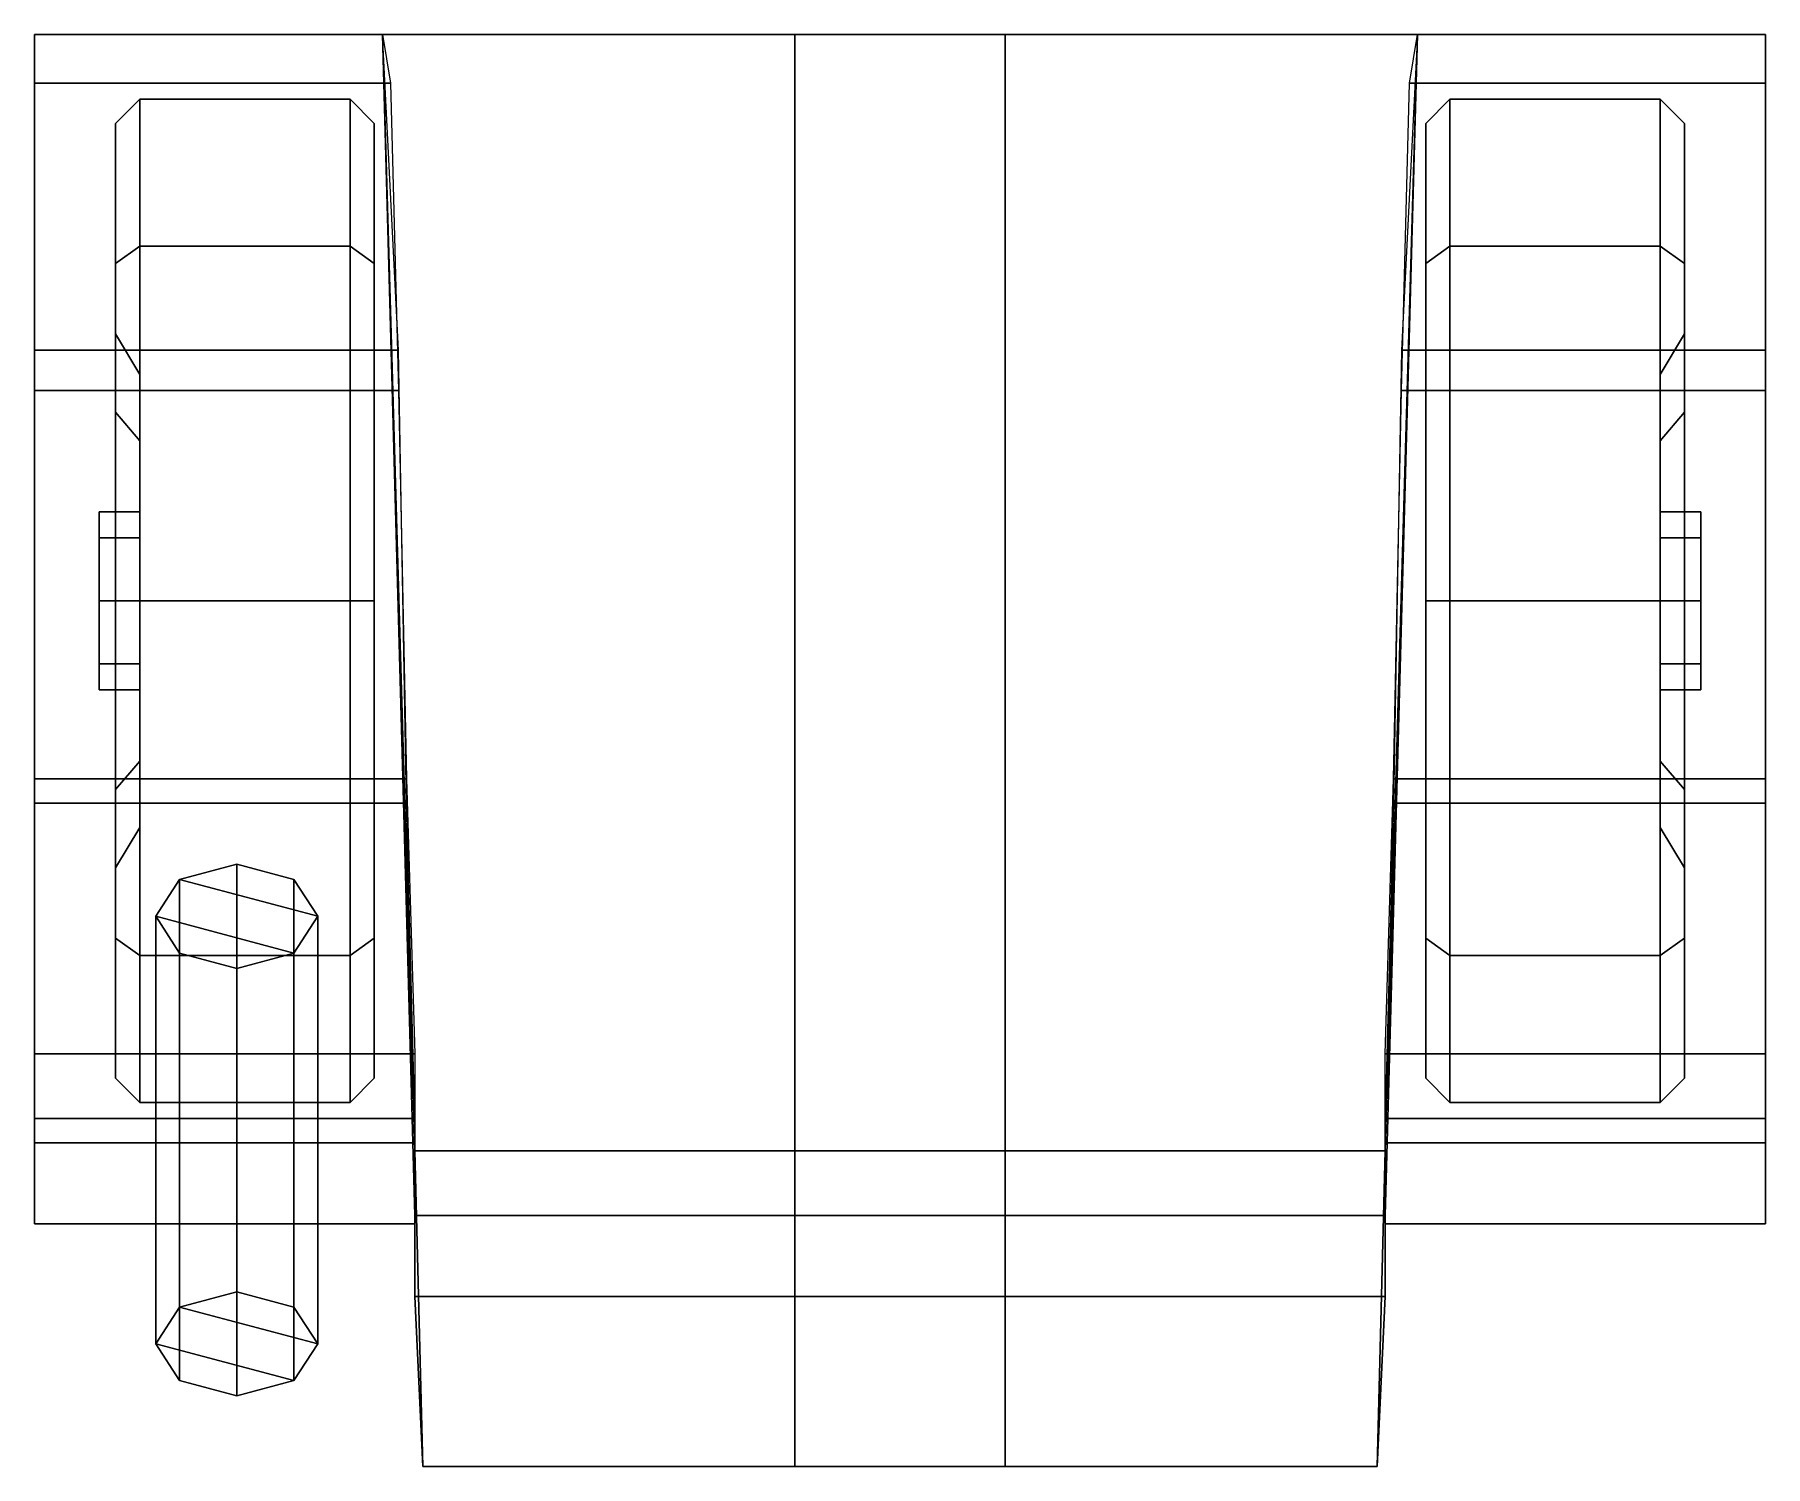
# Model space of a CAD drawing. Header units: millimetres. Extents: x -1.17 to 3, y -2.49 to 7.5.
# Drawn here: x -1.07 to 1.07, y -2.49 to -0.72 of the extents above; entities that cross this region are included whole.
import ezdxf

# ---------------------------------------------------------------- set-up
doc = ezdxf.new("R2010")
doc.units = ezdxf.units.MM
doc.layers.add('mudguards', color=6, linetype='Continuous')
doc.layers.add('wheels', color=2, linetype='Continuous')

msp = doc.modelspace()

# ---------------------------------------------------------------- linework, layer by layer
for points in [[(-0.64, -0.72, 0.57), (-0.6, -2.18, 0.57), (-0.6, -2.1, 1.45), (-0.64, -0.72, 1.65)], [(0.64, -0.72, 0.57), (0.6, -2.18, 0.57), (-0.6, -2.18, 0.57), (-0.64, -0.72, 0.57)], [(-0.64, -0.72, 1.65), (-0.6, -2.1, 1.45), (-0.13, -2.1, 1.51), (-0.13, -0.72, 1.73)], [(0.13, -0.72, 1.73), (0.64, -0.72, 1.65), (-0.64, -0.72, 1.65), (-0.13, -0.72, 1.73)], [(-0.13, -0.72, 1.73), (-0.13, -2.1, 1.51), (0.13, -2.1, 1.51), (0.13, -0.72, 1.73)], [(0.13, -2.1, 1.51), (0.6, -2.1, 1.45), (0.64, -0.72, 1.65), (0.13, -0.72, 1.73)], [(0.6, -2.1, 1.45), (0.6, -2.18, 0.57), (0.64, -0.72, 0.57), (0.64, -0.72, 1.65)], [(-0.8907, -1.7645, 1.3558), (-0.82, -1.7457, 1.3334), (-0.82, -2.2743, 0.8899), (-0.8907, -2.2931, 0.9123)], [(-0.7493, -1.7645, 1.3558), (-0.82, -1.7457, 1.3334), (-0.8907, -1.7645, 1.3558), (-0.72, -1.81, 1.41)], [(-0.82, -1.7457, 1.3334), (-0.7493, -1.7645, 1.3558), (-0.7493, -2.2931, 0.9123), (-0.82, -2.2743, 0.8899)], [(-0.92, -1.81, 1.41), (-0.8907, -1.7645, 1.3558), (-0.8907, -2.2931, 0.9123), (-0.92, -2.3386, 0.9665)], [(-0.72, -1.81, 1.41), (-0.8907, -1.7645, 1.3558), (-0.92, -1.81, 1.41), (-0.7493, -1.8555, 1.4642)], [(-0.7493, -1.7645, 1.3558), (-0.72, -1.81, 1.41), (-0.72, -2.3386, 0.9665), (-0.7493, -2.2931, 0.9123)], [(-0.8907, -1.8555, 1.4642), (-0.92, -1.81, 1.41), (-0.92, -2.3386, 0.9665), (-0.8907, -2.384, 1.0206)], [(-0.7493, -1.8555, 1.4642), (-0.92, -1.81, 1.41), (-0.8907, -1.8555, 1.4642), (-0.82, -1.8743, 1.4866)], [(-0.72, -1.81, 1.41), (-0.7493, -1.8555, 1.4642), (-0.7493, -2.384, 1.0206), (-0.72, -2.3386, 0.9665)], [(-0.82, -1.8743, 1.4866), (-0.8907, -1.8555, 1.4642), (-0.8907, -2.384, 1.0206), (-0.82, -2.4028, 1.0431)], [(-0.7493, -1.8555, 1.4642), (-0.82, -1.8743, 1.4866), (-0.82, -2.4028, 1.0431), (-0.7493, -2.384, 1.0206)], [(-0.6, -2.18, 0.57), (-0.6, -2.28, 0.57), (-0.59, -2.49, 1.25), (-0.6, -2.1, 1.45)], [(-0.6, -2.1, 1.45), (-0.59, -2.49, 1.25), (-0.13, -2.49, 1.27), (-0.13, -2.1, 1.51)], [(-0.13, -2.1, 1.51), (-0.13, -2.49, 1.27), (0.13, -2.49, 1.27), (0.13, -2.1, 1.51)], [(0.13, -2.49, 1.27), (0.59, -2.49, 1.25), (0.6, -2.1, 1.45), (0.13, -2.1, 1.51)], [(0.59, -2.49, 1.25), (0.6, -2.28, 0.57), (0.6, -2.18, 0.57), (0.6, -2.1, 1.45)], [(0.6, -2.18, 0.57), (0.6, -2.28, 0.57), (-0.6, -2.28, 0.57), (-0.6, -2.18, 0.57)], [(-0.72, -2.3386, 0.9665), (-0.8907, -2.2931, 0.9123), (-0.82, -2.2743, 0.8899), (-0.7493, -2.2931, 0.9123)], [(-0.59, -2.49, 1.25), (-0.6, -2.28, 0.57), (0.6, -2.28, 0.57), (0.59, -2.49, 1.25)], [(-0.7493, -2.384, 1.0206), (-0.92, -2.3386, 0.9665), (-0.8907, -2.2931, 0.9123), (-0.72, -2.3386, 0.9665)], [(-0.82, -2.4028, 1.0431), (-0.8907, -2.384, 1.0206), (-0.92, -2.3386, 0.9665), (-0.7493, -2.384, 1.0206)], [(-0.13, -2.49, 1.27), (-0.59, -2.49, 1.25), (0.59, -2.49, 1.25), (0.13, -2.49, 1.27)]]:
    msp.add_3dface(points)
at = {"layer": 'mudguards'}
for points in [[(-1.07, -0.72, 0.43), (-1.07, -0.72, 0.98), (-0.95, -0.72, 0.98), (-0.95, -0.72, 0.43)], [(-0.64, -0.72, 0.43), (-0.63, -0.78, 0.46), (-1.07, -0.78, 0.46), (-1.07, -0.72, 0.43)], [(-1.07, -0.72, 0.98), (-1.07, -1.11, 1.4), (-0.62, -1.11, 1.4), (-0.64, -0.72, 0.98)], [(-1.07, -0.78, 0.46), (-1.07, -0.78, 0.95), (-1.07, -0.72, 0.98), (-1.07, -0.72, 0.43)], [(-1.07, -0.78, 0.95), (-1.07, -1.16, 1.33), (-1.07, -1.11, 1.4), (-1.07, -0.72, 0.98)], [(0.64, -0.72, 0.98), (0.62, -1.11, 1.4), (1.07, -1.11, 1.4), (1.07, -0.72, 0.98)], [(1.07, -0.72, 0.43), (1.07, -0.78, 0.46), (0.63, -0.78, 0.46), (0.64, -0.72, 0.43)], [(0.95, -0.72, 0.43), (0.95, -0.72, 0.98), (1.07, -0.72, 0.98), (1.07, -0.72, 0.43)], [(1.07, -0.72, 0.98), (1.07, -0.78, 0.95), (1.07, -0.78, 0.46), (1.07, -0.72, 0.43)], [(1.07, -1.11, 1.4), (1.07, -1.16, 1.33), (1.07, -0.78, 0.95), (1.07, -0.72, 0.98)], [(-0.63, -0.78, 0.46), (-0.63, -0.78, 0.95), (-1.07, -0.78, 0.95), (-1.07, -0.78, 0.46)], [(-0.63, -0.78, 0.95), (-0.62, -1.16, 1.33), (-1.07, -1.16, 1.33), (-1.07, -0.78, 0.95)], [(1.07, -0.78, 0.95), (1.07, -1.16, 1.33), (0.62, -1.16, 1.33), (0.63, -0.78, 0.95)], [(1.07, -0.78, 0.46), (1.07, -0.78, 0.95), (0.63, -0.78, 0.95), (0.63, -0.78, 0.46)], [(-1.07, -1.11, 1.4), (-1.07, -1.67, 1.4), (-0.61, -1.67, 1.4), (-0.62, -1.11, 1.4)], [(-1.07, -1.16, 1.33), (-1.07, -1.64, 1.33), (-1.07, -1.67, 1.4), (-1.07, -1.11, 1.4)], [(0.62, -1.11, 1.4), (0.61, -1.67, 1.4), (1.07, -1.67, 1.4), (1.07, -1.11, 1.4)], [(1.07, -1.67, 1.4), (1.07, -1.64, 1.33), (1.07, -1.16, 1.33), (1.07, -1.11, 1.4)], [(-0.62, -1.16, 1.33), (-0.61, -1.64, 1.33), (-1.07, -1.64, 1.33), (-1.07, -1.16, 1.33)], [(1.07, -1.16, 1.33), (1.07, -1.64, 1.33), (0.61, -1.64, 1.33), (0.62, -1.16, 1.33)], [(-0.61, -1.64, 1.33), (-0.6, -1.98, 1.05), (-1.07, -1.98, 1.05), (-1.07, -1.64, 1.33)], [(-1.07, -1.64, 1.33), (-1.07, -1.98, 1.05), (-1.07, -2.06, 1.07), (-1.07, -1.67, 1.4)], [(1.07, -1.64, 1.33), (1.07, -1.98, 1.05), (0.6, -1.98, 1.05), (0.61, -1.64, 1.33)], [(1.07, -2.06, 1.07), (1.07, -1.98, 1.05), (1.07, -1.64, 1.33), (1.07, -1.67, 1.4)], [(-1.07, -1.67, 1.4), (-1.07, -2.06, 1.07), (-0.6, -2.06, 1.07), (-0.61, -1.67, 1.4)], [(0.61, -1.67, 1.4), (0.6, -2.06, 1.07), (1.07, -2.06, 1.07), (1.07, -1.67, 1.4)], [(-0.6, -1.98, 1.05), (-0.6, -2.09, 0.67), (-1.07, -2.09, 0.67), (-1.07, -1.98, 1.05)], [(-1.07, -1.98, 1.05), (-1.07, -2.09, 0.67), (-1.07, -2.19, 0.63), (-1.07, -2.06, 1.07)], [(1.07, -1.98, 1.05), (1.07, -2.09, 0.67), (0.6, -2.09, 0.67), (0.6, -1.98, 1.05)], [(1.07, -2.19, 0.63), (1.07, -2.09, 0.67), (1.07, -1.98, 1.05), (1.07, -2.06, 1.07)], [(-1.07, -2.06, 1.07), (-1.07, -2.19, 0.63), (-0.6, -2.19, 0.63), (-0.6, -2.06, 1.07)], [(0.6, -2.06, 1.07), (0.6, -2.19, 0.63), (1.07, -2.19, 0.63), (1.07, -2.06, 1.07)], [(-1.07, -2.19, 0.63), (-1.07, -2.09, 0.67), (-0.6, -2.09, 0.67), (-0.6, -2.19, 0.63)], [(0.6, -2.19, 0.63), (0.6, -2.09, 0.67), (1.07, -2.09, 0.67), (1.07, -2.19, 0.63)]]:
    msp.add_3dface(points, dxfattribs=at)
at = {"layer": 'wheels'}
for points in [[(-0.94, -0.9816, 1.1084), (-0.94, -0.8, 0.67), (-0.97, -0.83, 0.67), (-0.97, -1.0028, 1.0872)], [(-0.94, -0.8, 0.67), (-0.94, -0.9816, 0.2316), (-0.97, -1.0028, 0.2528), (-0.97, -0.83, 0.67)], [(-0.94, -0.8, 0.67), (-0.94, -0.9816, 1.1084), (-0.68, -0.9816, 1.1084), (-0.68, -0.8, 0.67)], [(-0.94, -0.9816, 0.2316), (-0.94, -0.8, 0.67), (-0.68, -0.8, 0.67), (-0.68, -0.9816, 0.2316)], [(-0.68, -0.8, 0.67), (-0.68, -0.9816, 1.1084), (-0.65, -1.0028, 1.0872), (-0.65, -0.83, 0.67)], [(-0.68, -0.9816, 0.2316), (-0.68, -0.8, 0.67), (-0.65, -0.83, 0.67), (-0.65, -1.0028, 0.2528)], [(0.68, -0.9816, 1.1084), (0.68, -0.8, 0.67), (0.65, -0.83, 0.67), (0.65, -1.0028, 1.0872)], [(0.68, -0.8, 0.67), (0.68, -0.9816, 0.2316), (0.65, -1.0028, 0.2528), (0.65, -0.83, 0.67)], [(0.94, -0.9816, 1.1084), (0.94, -0.8, 0.67), (0.68, -0.8, 0.67), (0.68, -0.9816, 1.1084)], [(0.94, -0.8, 0.67), (0.94, -0.9816, 0.2316), (0.68, -0.9816, 0.2316), (0.68, -0.8, 0.67)], [(0.94, -0.8, 0.67), (0.94, -0.9816, 1.1084), (0.97, -1.0028, 1.0872), (0.97, -0.83, 0.67)], [(0.94, -0.9816, 0.2316), (0.94, -0.8, 0.67), (0.97, -0.83, 0.67), (0.97, -1.0028, 0.2528)], [(-0.97, -1.0028, 1.0872), (-0.97, -0.83, 0.67), (-0.97, -1.09, 0.67), (-0.97, -1.1867, 0.9033)], [(-0.97, -0.83, 0.67), (-0.97, -1.0028, 0.2528), (-0.97, -1.1867, 0.4367), (-0.97, -1.09, 0.67)], [(-0.65, -0.83, 0.67), (-0.65, -1.8372, 1.0872), (-0.65, -2.01, 0.67), (-0.65, -1.0028, 0.2528)], [(-0.65, -1.0028, 1.0872), (-0.65, -1.42, 1.26), (-0.65, -1.8372, 1.0872), (-0.65, -0.83, 0.67)], [(0.65, -2.01, 0.67), (0.65, -1.0028, 1.0872), (0.65, -0.83, 0.67), (0.65, -1.8372, 0.2528)], [(0.65, -1.8372, 0.2528), (0.65, -0.83, 0.67), (0.65, -1.0028, 0.2528), (0.65, -1.42, 0.08)], [(0.97, -0.83, 0.67), (0.97, -1.0028, 1.0872), (0.97, -1.1867, 0.9033), (0.97, -1.09, 0.67)], [(0.97, -1.0028, 0.2528), (0.97, -0.83, 0.67), (0.97, -1.09, 0.67), (0.97, -1.1867, 0.4367)], [(-0.94, -0.9816, 0.2316), (-0.94, -1.42, 0.05), (-0.97, -1.42, 0.08), (-0.97, -1.0028, 0.2528)], [(-0.94, -1.42, 1.29), (-0.94, -0.9816, 1.1084), (-0.97, -1.0028, 1.0872), (-0.97, -1.42, 1.26)], [(-0.94, -1.42, 0.05), (-0.94, -0.9816, 0.2316), (-0.68, -0.9816, 0.2316), (-0.68, -1.42, 0.05)], [(-0.94, -0.9816, 1.1084), (-0.94, -1.42, 1.29), (-0.68, -1.42, 1.29), (-0.68, -0.9816, 1.1084)], [(-0.68, -1.42, 0.05), (-0.68, -0.9816, 0.2316), (-0.65, -1.0028, 0.2528), (-0.65, -1.42, 0.08)], [(-0.68, -0.9816, 1.1084), (-0.68, -1.42, 1.29), (-0.65, -1.42, 1.26), (-0.65, -1.0028, 1.0872)], [(0.68, -0.9816, 0.2316), (0.68, -1.42, 0.05), (0.65, -1.42, 0.08), (0.65, -1.0028, 0.2528)], [(0.68, -1.42, 1.29), (0.68, -0.9816, 1.1084), (0.65, -1.0028, 1.0872), (0.65, -1.42, 1.26)], [(0.94, -0.9816, 0.2316), (0.94, -1.42, 0.05), (0.68, -1.42, 0.05), (0.68, -0.9816, 0.2316)], [(0.94, -1.42, 1.29), (0.94, -0.9816, 1.1084), (0.68, -0.9816, 1.1084), (0.68, -1.42, 1.29)], [(0.94, -1.42, 0.05), (0.94, -0.9816, 0.2316), (0.97, -1.0028, 0.2528), (0.97, -1.42, 0.08)], [(0.94, -0.9816, 1.1084), (0.94, -1.42, 1.29), (0.97, -1.42, 1.26), (0.97, -1.0028, 1.0872)], [(-0.97, -1.0028, 0.2528), (-0.97, -1.42, 0.08), (-0.97, -1.42, 0.34), (-0.97, -1.1867, 0.4367)], [(-0.97, -1.42, 1.26), (-0.97, -1.0028, 1.0872), (-0.97, -1.1867, 0.9033), (-0.97, -1.42, 1)], [(-0.65, -1.0028, 0.2528), (-0.65, -2.01, 0.67), (-0.65, -1.8372, 0.2528), (-0.65, -1.42, 0.08)], [(0.65, -1.8372, 1.0872), (0.65, -1.42, 1.26), (0.65, -1.0028, 1.0872), (0.65, -2.01, 0.67)], [(0.97, -1.42, 0.08), (0.97, -1.0028, 0.2528), (0.97, -1.1867, 0.4367), (0.97, -1.42, 0.34)], [(0.97, -1.0028, 1.0872), (0.97, -1.42, 1.26), (0.97, -1.42, 1), (0.97, -1.1867, 0.9033)], [(-0.97, -1.1867, 0.9033), (-0.97, -1.09, 0.67), (-0.94, -1.14, 0.67), (-0.94, -1.222, 0.868)], [(-0.97, -1.09, 0.67), (-0.97, -1.1867, 0.4367), (-0.94, -1.222, 0.472), (-0.94, -1.14, 0.67)], [(0.97, -1.09, 0.67), (0.97, -1.1867, 0.9033), (0.94, -1.222, 0.868), (0.94, -1.14, 0.67)], [(0.97, -1.1867, 0.4367), (0.97, -1.09, 0.67), (0.94, -1.14, 0.67), (0.94, -1.222, 0.472)], [(-0.94, -1.31, 0.67), (-0.94, -1.3422, 0.7478), (-0.94, -1.222, 0.868), (-0.94, -1.14, 0.67)], [(-0.94, -1.3422, 0.5922), (-0.94, -1.31, 0.67), (-0.94, -1.14, 0.67), (-0.94, -1.222, 0.472)], [(0.94, -1.3422, 0.7478), (0.94, -1.31, 0.67), (0.94, -1.14, 0.67), (0.94, -1.222, 0.868)], [(0.94, -1.31, 0.67), (0.94, -1.3422, 0.5922), (0.94, -1.222, 0.472), (0.94, -1.14, 0.67)], [(-0.97, -1.1867, 0.4367), (-0.97, -1.42, 0.34), (-0.94, -1.42, 0.39), (-0.94, -1.222, 0.472)], [(-0.97, -1.42, 1), (-0.97, -1.1867, 0.9033), (-0.94, -1.222, 0.868), (-0.94, -1.42, 0.95)], [(0.97, -1.42, 0.34), (0.97, -1.1867, 0.4367), (0.94, -1.222, 0.472), (0.94, -1.42, 0.39)], [(0.97, -1.1867, 0.9033), (0.97, -1.42, 1), (0.94, -1.42, 0.95), (0.94, -1.222, 0.868)], [(-0.94, -1.42, 0.56), (-0.94, -1.3422, 0.5922), (-0.94, -1.222, 0.472), (-0.94, -1.42, 0.39)], [(-0.94, -1.3422, 0.7478), (-0.94, -1.42, 0.78), (-0.94, -1.42, 0.95), (-0.94, -1.222, 0.868)], [(0.94, -1.3422, 0.5922), (0.94, -1.42, 0.56), (0.94, -1.42, 0.39), (0.94, -1.222, 0.472)], [(0.94, -1.42, 0.78), (0.94, -1.3422, 0.7478), (0.94, -1.222, 0.868), (0.94, -1.42, 0.95)], [(-0.99, -1.31, 0.67), (-0.99, -1.4978, 0.5922), (-0.99, -1.53, 0.67), (-0.99, -1.3422, 0.7478)], [(-0.99, -1.31, 0.67), (-0.99, -1.3422, 0.7478), (-0.94, -1.3422, 0.7478), (-0.94, -1.31, 0.67)], [(-0.99, -1.3422, 0.5922), (-0.99, -1.42, 0.56), (-0.99, -1.4978, 0.5922), (-0.99, -1.31, 0.67)], [(-0.99, -1.3422, 0.5922), (-0.99, -1.31, 0.67), (-0.94, -1.31, 0.67), (-0.94, -1.3422, 0.5922)], [(0.99, -1.3422, 0.7478), (0.99, -1.31, 0.67), (0.94, -1.31, 0.67), (0.94, -1.3422, 0.7478)], [(0.99, -1.31, 0.67), (0.99, -1.3422, 0.5922), (0.94, -1.3422, 0.5922), (0.94, -1.31, 0.67)], [(0.99, -1.4978, 0.7478), (0.99, -1.31, 0.67), (0.99, -1.3422, 0.7478), (0.99, -1.42, 0.78)], [(0.99, -1.53, 0.67), (0.99, -1.3422, 0.5922), (0.99, -1.31, 0.67), (0.99, -1.4978, 0.7478)], [(-0.99, -1.3422, 0.7478), (-0.99, -1.53, 0.67), (-0.99, -1.4978, 0.7478), (-0.99, -1.42, 0.78)], [(-0.99, -1.42, 0.56), (-0.99, -1.3422, 0.5922), (-0.94, -1.3422, 0.5922), (-0.94, -1.42, 0.56)], [(-0.99, -1.3422, 0.7478), (-0.99, -1.42, 0.78), (-0.94, -1.42, 0.78), (-0.94, -1.3422, 0.7478)], [(0.99, -1.3422, 0.5922), (0.99, -1.42, 0.56), (0.94, -1.42, 0.56), (0.94, -1.3422, 0.5922)], [(0.99, -1.42, 0.78), (0.99, -1.3422, 0.7478), (0.94, -1.3422, 0.7478), (0.94, -1.42, 0.78)], [(0.99, -1.4978, 0.5922), (0.99, -1.42, 0.56), (0.99, -1.3422, 0.5922), (0.99, -1.53, 0.67)], [(-0.99, -1.4978, 0.5922), (-0.99, -1.42, 0.56), (-0.94, -1.42, 0.56), (-0.94, -1.4978, 0.5922)], [(-0.99, -1.42, 0.78), (-0.99, -1.4978, 0.7478), (-0.94, -1.4978, 0.7478), (-0.94, -1.42, 0.78)], [(-0.97, -1.42, 0.08), (-0.97, -1.8372, 0.2528), (-0.97, -1.6533, 0.4367), (-0.97, -1.42, 0.34)], [(-0.94, -1.42, 0.05), (-0.94, -1.8584, 0.2316), (-0.97, -1.8372, 0.2528), (-0.97, -1.42, 0.08)], [(-0.97, -1.42, 0.34), (-0.97, -1.6533, 0.4367), (-0.94, -1.618, 0.472), (-0.94, -1.42, 0.39)], [(-0.97, -1.8372, 1.0872), (-0.97, -1.42, 1.26), (-0.97, -1.42, 1), (-0.97, -1.6533, 0.9033)], [(-0.94, -1.8584, 1.1084), (-0.94, -1.42, 1.29), (-0.97, -1.42, 1.26), (-0.97, -1.8372, 1.0872)], [(-0.97, -1.6533, 0.9033), (-0.97, -1.42, 1), (-0.94, -1.42, 0.95), (-0.94, -1.618, 0.868)], [(-0.94, -1.8584, 0.2316), (-0.94, -1.42, 0.05), (-0.68, -1.42, 0.05), (-0.68, -1.8584, 0.2316)], [(-0.94, -1.4978, 0.5922), (-0.94, -1.42, 0.56), (-0.94, -1.42, 0.39), (-0.94, -1.618, 0.472)], [(-0.94, -1.42, 1.29), (-0.94, -1.8584, 1.1084), (-0.68, -1.8584, 1.1084), (-0.68, -1.42, 1.29)], [(-0.94, -1.42, 0.78), (-0.94, -1.4978, 0.7478), (-0.94, -1.618, 0.868), (-0.94, -1.42, 0.95)], [(-0.68, -1.8584, 0.2316), (-0.68, -1.42, 0.05), (-0.65, -1.42, 0.08), (-0.65, -1.8372, 0.2528)], [(-0.68, -1.42, 1.29), (-0.68, -1.8584, 1.1084), (-0.65, -1.8372, 1.0872), (-0.65, -1.42, 1.26)], [(0.68, -1.42, 0.05), (0.68, -1.8584, 0.2316), (0.65, -1.8372, 0.2528), (0.65, -1.42, 0.08)], [(0.68, -1.8584, 1.1084), (0.68, -1.42, 1.29), (0.65, -1.42, 1.26), (0.65, -1.8372, 1.0872)], [(0.94, -1.42, 0.05), (0.94, -1.8584, 0.2316), (0.68, -1.8584, 0.2316), (0.68, -1.42, 0.05)], [(0.94, -1.8584, 1.1084), (0.94, -1.42, 1.29), (0.68, -1.42, 1.29), (0.68, -1.8584, 1.1084)], [(0.94, -1.8584, 0.2316), (0.94, -1.42, 0.05), (0.97, -1.42, 0.08), (0.97, -1.8372, 0.2528)], [(0.94, -1.42, 0.56), (0.94, -1.4978, 0.5922), (0.94, -1.618, 0.472), (0.94, -1.42, 0.39)], [(0.97, -1.6533, 0.4367), (0.97, -1.42, 0.34), (0.94, -1.42, 0.39), (0.94, -1.618, 0.472)], [(0.99, -1.42, 0.56), (0.99, -1.4978, 0.5922), (0.94, -1.4978, 0.5922), (0.94, -1.42, 0.56)], [(0.94, -1.42, 1.29), (0.94, -1.8584, 1.1084), (0.97, -1.8372, 1.0872), (0.97, -1.42, 1.26)], [(0.97, -1.42, 1), (0.97, -1.6533, 0.9033), (0.94, -1.618, 0.868), (0.94, -1.42, 0.95)], [(0.94, -1.4978, 0.7478), (0.94, -1.42, 0.78), (0.94, -1.42, 0.95), (0.94, -1.618, 0.868)], [(0.99, -1.4978, 0.7478), (0.99, -1.42, 0.78), (0.94, -1.42, 0.78), (0.94, -1.4978, 0.7478)], [(0.97, -1.8372, 0.2528), (0.97, -1.42, 0.08), (0.97, -1.42, 0.34), (0.97, -1.6533, 0.4367)], [(0.97, -1.42, 1.26), (0.97, -1.8372, 1.0872), (0.97, -1.6533, 0.9033), (0.97, -1.42, 1)], [(-0.99, -1.4978, 0.7478), (-0.99, -1.53, 0.67), (-0.94, -1.53, 0.67), (-0.94, -1.4978, 0.7478)], [(-0.99, -1.53, 0.67), (-0.99, -1.4978, 0.5922), (-0.94, -1.4978, 0.5922), (-0.94, -1.53, 0.67)], [(-0.94, -1.4978, 0.7478), (-0.94, -1.53, 0.67), (-0.94, -1.7, 0.67), (-0.94, -1.618, 0.868)], [(-0.94, -1.53, 0.67), (-0.94, -1.4978, 0.5922), (-0.94, -1.618, 0.472), (-0.94, -1.7, 0.67)], [(0.94, -1.53, 0.67), (0.94, -1.4978, 0.7478), (0.94, -1.618, 0.868), (0.94, -1.7, 0.67)], [(0.99, -1.53, 0.67), (0.99, -1.4978, 0.7478), (0.94, -1.4978, 0.7478), (0.94, -1.53, 0.67)], [(0.94, -1.4978, 0.5922), (0.94, -1.53, 0.67), (0.94, -1.7, 0.67), (0.94, -1.618, 0.472)], [(0.99, -1.4978, 0.5922), (0.99, -1.53, 0.67), (0.94, -1.53, 0.67), (0.94, -1.4978, 0.5922)], [(-0.97, -1.75, 0.67), (-0.97, -1.6533, 0.9033), (-0.94, -1.618, 0.868), (-0.94, -1.7, 0.67)], [(-0.97, -1.6533, 0.4367), (-0.97, -1.75, 0.67), (-0.94, -1.7, 0.67), (-0.94, -1.618, 0.472)], [(0.97, -1.6533, 0.9033), (0.97, -1.75, 0.67), (0.94, -1.7, 0.67), (0.94, -1.618, 0.868)], [(0.97, -1.75, 0.67), (0.97, -1.6533, 0.4367), (0.94, -1.618, 0.472), (0.94, -1.7, 0.67)], [(-0.97, -2.01, 0.67), (-0.97, -1.8372, 1.0872), (-0.97, -1.6533, 0.9033), (-0.97, -1.75, 0.67)], [(-0.97, -1.8372, 0.2528), (-0.97, -2.01, 0.67), (-0.97, -1.75, 0.67), (-0.97, -1.6533, 0.4367)], [(0.97, -1.8372, 1.0872), (0.97, -2.01, 0.67), (0.97, -1.75, 0.67), (0.97, -1.6533, 0.9033)], [(0.97, -2.01, 0.67), (0.97, -1.8372, 0.2528), (0.97, -1.6533, 0.4367), (0.97, -1.75, 0.67)], [(-0.94, -2.04, 0.67), (-0.94, -1.8584, 1.1084), (-0.97, -1.8372, 1.0872), (-0.97, -2.01, 0.67)], [(-0.94, -1.8584, 0.2316), (-0.94, -2.04, 0.67), (-0.97, -2.01, 0.67), (-0.97, -1.8372, 0.2528)], [(-0.68, -1.8584, 1.1084), (-0.68, -2.04, 0.67), (-0.65, -2.01, 0.67), (-0.65, -1.8372, 1.0872)], [(-0.68, -2.04, 0.67), (-0.68, -1.8584, 0.2316), (-0.65, -1.8372, 0.2528), (-0.65, -2.01, 0.67)], [(0.68, -2.04, 0.67), (0.68, -1.8584, 1.1084), (0.65, -1.8372, 1.0872), (0.65, -2.01, 0.67)], [(0.68, -1.8584, 0.2316), (0.68, -2.04, 0.67), (0.65, -2.01, 0.67), (0.65, -1.8372, 0.2528)], [(0.94, -1.8584, 1.1084), (0.94, -2.04, 0.67), (0.97, -2.01, 0.67), (0.97, -1.8372, 1.0872)], [(0.94, -2.04, 0.67), (0.94, -1.8584, 0.2316), (0.97, -1.8372, 0.2528), (0.97, -2.01, 0.67)], [(-0.94, -1.8584, 1.1084), (-0.94, -2.04, 0.67), (-0.68, -2.04, 0.67), (-0.68, -1.8584, 1.1084)], [(-0.94, -2.04, 0.67), (-0.94, -1.8584, 0.2316), (-0.68, -1.8584, 0.2316), (-0.68, -2.04, 0.67)], [(0.94, -2.04, 0.67), (0.94, -1.8584, 1.1084), (0.68, -1.8584, 1.1084), (0.68, -2.04, 0.67)], [(0.94, -1.8584, 0.2316), (0.94, -2.04, 0.67), (0.68, -2.04, 0.67), (0.68, -1.8584, 0.2316)]]:
    msp.add_3dface(points, dxfattribs=at)

doc.saveas('drawing.dxf')
